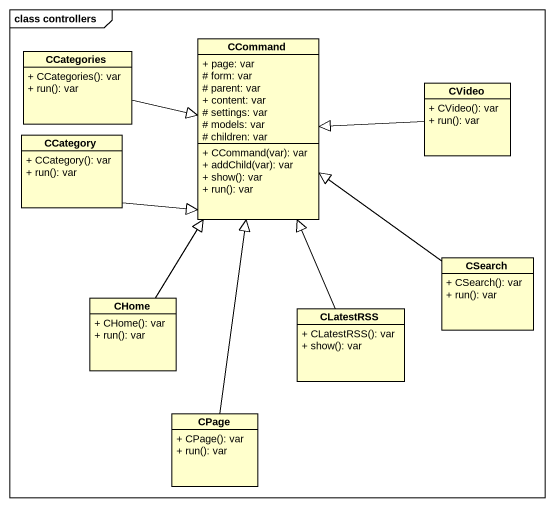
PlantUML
@startuml
mainframe class controllers
hide circle
hide empty members
skinparam classAttributeIconSize 0
class CCommand {
  + page: var
  # form: var
  # parent: var
  + content: var
  # settings: var
  # models: var
  # children: var
  + CCommand(var): var
  + addChild(var): var
  + show(): var
  + run(): var
}
class CCategories {
  + CCategories(): var
  + run(): var
}
class CVideo {
  + CVideo(): var
  + run(): var
}
class CCategory {
  + CCategory(): var
  + run(): var
}
class CSearch {
  + CSearch(): var
  + run(): var
}
class CHome {
  + CHome(): var
  + run(): var
}
class CLatestRSS {
  + CLatestRSS(): var
  + show(): var
}
class CPage {
  + CPage(): var
  + run(): var
}
CCategories -right-|> CCommand
CVideo -left-|> CCommand
CCategory -right-|> CCommand
CSearch -up-|> CCommand
CHome -up-|> CCommand
CLatestRSS -up-|> CCommand
CPage -up-|> CCommand
@enduml
